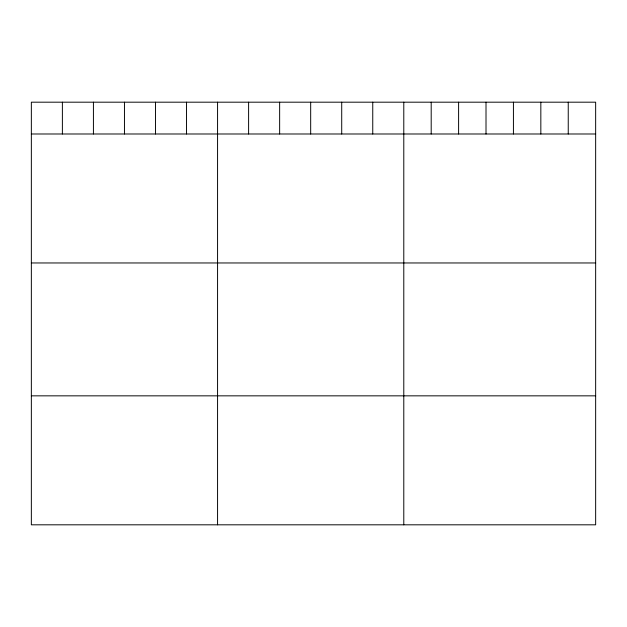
<?xml version="1.0" encoding="UTF-8"?>
<svg xmlns="http://www.w3.org/2000/svg" width="627" height="627" viewBox="0 0 627 627"><rect width="100%" height="100%" fill="white"/><g stroke="black" fill="none" stroke-linecap="round" stroke-linejoin="round"><path stroke-width="0.94" d="M595.65 133.99L595.65 524.815L31.35 524.815L31.35 102.185L595.65 102.185L595.65 133.99L31.35 133.99M31.35 262.964L595.65 262.964M31.35 395.841L595.65 395.841M568.242 102.185L568.242 133.99M540.835 102.185L540.835 133.99M513.427 102.185L513.427 133.99M486.011 102.185L486.011 133.99M458.603 102.185L458.603 133.99M431.196 102.185L431.196 133.99M403.788 102.185L403.788 524.815M372.751 102.185L372.751 133.99M341.715 102.185L341.715 133.99M310.678 102.185L310.678 133.99M279.642 102.185L279.642 133.99M248.605 102.185L248.605 133.99M217.569 102.185L217.569 524.815M186.532 102.185L186.532 133.99M155.496 102.185L155.496 133.99M124.46 102.185L124.46 133.99M93.423 102.185L93.423 133.99M62.386 102.185L62.386 133.99"/></g></svg>
